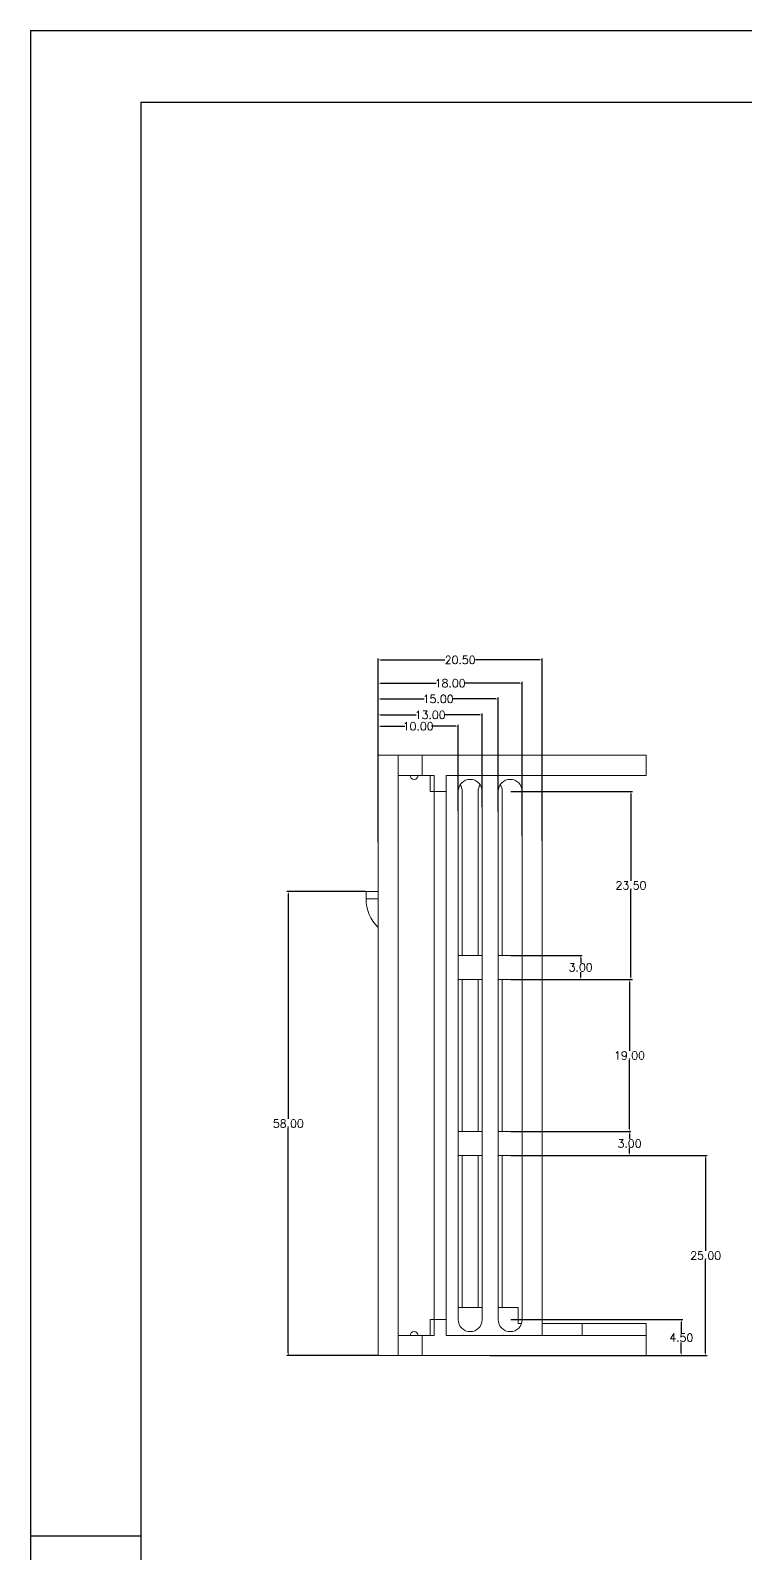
# Model space of a CAD drawing. Header units: inches. Extents: x 3261 to 5228, y 1126 to 1502.
# Drawn here: x 3260.7 to 3350, y 1311.6 to 1501.9 of the extents above; entities that cross this region are included whole.
import ezdxf

# ---------------------------------------------------------------- set-up
doc = ezdxf.new("R2010")
doc.units = ezdxf.units.IN
doc.header["$LTSCALE"] = 15
doc.styles.get("Standard").update_dxf_attribs({"font": 'txt', "bigfont": 'gbcbig.shx'})
doc.dimstyles.new('1.5', dxfattribs={"dimtxt": 1, "dimasz": 0.3, "dimexe": 0.18, "dimexo": 0.0625, "dimgap": 0.09, "dimtad": 0, "dimtih": 1, "dimtoh": 1, "dimzin": 0, "dimdsep": 46, "dimtxsty": 'Standard', "dimcen": 0, "dimadec": 0, "dimazin": 2, "dimtfac": 1, "dimtofl": 0, "dimtmove": 0, "dimatfit": 3, "dimfxl": 1, "dimtolj": 1, "dimtzin": 0, "dimarcsym": 0})

# ---------------------------------------------------------------- blocks, each defined once
blk = doc.blocks.new('*D398')
at = {"color": 0, "lineweight": -2}
for p, q in [((3304.14, 1404.38), (3304.14, 1415.15)), ((3304.44, 1414.97), (3307.46, 1414.97)), ((3313.84, 1414.97), (3310.81, 1414.97)), ((3314.14, 1404.38), (3314.14, 1415.15))]:
    blk.add_line(p, q, dxfattribs=at)
at = {"color": 0}
for points in [[(3304.44, 1415.02), (3304.44, 1414.92), (3304.14, 1414.97)], [(3313.84, 1415.02), (3313.84, 1414.92), (3314.14, 1414.97)]]:
    blk.add_solid(points, dxfattribs=at)
at = {"layer": 'Defpoints', "color": 0}
for p in [(3304.14, 1414.97), (3304.14, 1404.31), (3314.14, 1404.31)]:
    blk.add_point(p, dxfattribs=at)
at = {"color": 0, "insert": (3309.14, 1414.97), "char_height": 1, "attachment_point": 5}
blk.add_mtext('\\A1;10.00', dxfattribs=at)
blk = doc.blocks.new('*D399')
at = {"color": 0, "lineweight": -2}
for p, q in [((3304.14, 1404.9), (3304.14, 1416.56)), ((3304.44, 1416.38), (3308.88, 1416.38)), ((3316.84, 1416.38), (3312.39, 1416.38)), ((3317.14, 1404.9), (3317.14, 1416.56))]:
    blk.add_line(p, q, dxfattribs=at)
at = {"color": 0}
for points in [[(3304.44, 1416.43), (3304.44, 1416.33), (3304.14, 1416.38)], [(3316.84, 1416.43), (3316.84, 1416.33), (3317.14, 1416.38)]]:
    blk.add_solid(points, dxfattribs=at)
at = {"layer": 'Defpoints', "color": 0}
for p in [(3304.14, 1416.38), (3304.14, 1404.84), (3317.14, 1404.84)]:
    blk.add_point(p, dxfattribs=at)
at = {"color": 0, "insert": (3310.64, 1416.38), "char_height": 1, "attachment_point": 5}
blk.add_mtext('\\A1;13.00', dxfattribs=at)
blk = doc.blocks.new('*D400')
at = {"color": 0, "lineweight": -2}
for p, q in [((3304.14, 1401.53), (3304.14, 1418.55)), ((3304.44, 1418.37), (3309.88, 1418.37)), ((3318.84, 1418.37), (3313.39, 1418.37)), ((3319.14, 1404.33), (3319.14, 1418.55))]:
    blk.add_line(p, q, dxfattribs=at)
at = {"color": 0}
for points in [[(3304.44, 1418.42), (3304.44, 1418.32), (3304.14, 1418.37)], [(3318.84, 1418.42), (3318.84, 1418.32), (3319.14, 1418.37)]]:
    blk.add_solid(points, dxfattribs=at)
at = {"layer": 'Defpoints', "color": 0}
for p in [(3304.14, 1418.37), (3319.14, 1404.27), (3304.14, 1401.47)]:
    blk.add_point(p, dxfattribs=at)
at = {"color": 0, "insert": (3311.64, 1418.37), "char_height": 1, "attachment_point": 5}
blk.add_mtext('\\A1;15.00', dxfattribs=at)
blk = doc.blocks.new('*D401')
at = {"color": 0, "lineweight": -2}
for p, q in [((3304.14, 1400.48), (3304.14, 1420.52)), ((3304.44, 1420.34), (3311.38, 1420.34)), ((3321.84, 1420.34), (3314.89, 1420.34)), ((3322.14, 1401.23), (3322.14, 1420.52))]:
    blk.add_line(p, q, dxfattribs=at)
at = {"color": 0}
for points in [[(3304.44, 1420.39), (3304.44, 1420.29), (3304.14, 1420.34)], [(3321.84, 1420.39), (3321.84, 1420.29), (3322.14, 1420.34)]]:
    blk.add_solid(points, dxfattribs=at)
at = {"layer": 'Defpoints', "color": 0}
for p in [(3304.14, 1420.34), (3322.14, 1401.16), (3304.14, 1400.42)]:
    blk.add_point(p, dxfattribs=at)
at = {"color": 0, "insert": (3313.14, 1420.34), "char_height": 1, "attachment_point": 5}
blk.add_mtext('\\A1;18.00', dxfattribs=at)
blk = doc.blocks.new('*D402')
at = {"color": 0, "lineweight": -2}
for p, q in [((3304.14, 1400.65), (3304.14, 1423.43)), ((3324.64, 1400.65), (3324.64, 1423.43)), ((3304.44, 1423.25), (3312.46, 1423.25)), ((3324.34, 1423.25), (3316.31, 1423.25))]:
    blk.add_line(p, q, dxfattribs=at)
at = {"color": 0}
for points in [[(3304.44, 1423.3), (3304.44, 1423.2), (3304.14, 1423.25)], [(3324.34, 1423.3), (3324.34, 1423.2), (3324.64, 1423.25)]]:
    blk.add_solid(points, dxfattribs=at)
at = {"layer": 'Defpoints', "color": 0}
for p in [(3324.64, 1423.25), (3304.14, 1400.58), (3324.64, 1400.58)]:
    blk.add_point(p, dxfattribs=at)
at = {"color": 0, "insert": (3314.39, 1423.25), "char_height": 1, "attachment_point": 5}
blk.add_mtext('\\A1;20.50', dxfattribs=at)
blk = doc.blocks.new('*D403')
at = {"color": 0, "lineweight": -2}
for p, q in [((3320.7, 1340.83), (3342.19, 1340.83)), ((3342.01, 1340.53), (3342.01, 1339.17)), ((3342.01, 1336.63), (3342.01, 1337.99)), ((3323.7, 1336.33), (3342.19, 1336.33))]:
    blk.add_line(p, q, dxfattribs=at)
at = {"color": 0}
for points in [[(3341.96, 1340.53), (3342.06, 1340.53), (3342.01, 1340.83)], [(3341.96, 1336.63), (3342.06, 1336.63), (3342.01, 1336.33)]]:
    blk.add_solid(points, dxfattribs=at)
at = {"layer": 'Defpoints', "color": 0}
for p in [(3320.64, 1340.83), (3342.01, 1340.83), (3323.64, 1336.33)]:
    blk.add_point(p, dxfattribs=at)
at = {"color": 0, "insert": (3342.01, 1338.58), "char_height": 1, "attachment_point": 5}
blk.add_mtext('\\A1;4.50', dxfattribs=at)
blk = doc.blocks.new('*D404')
at = {"color": 0, "lineweight": -2}
for p, q in [((3320.7, 1361.33), (3345.23, 1361.33)), ((3345.05, 1361.03), (3345.05, 1349.42)), ((3345.05, 1336.63), (3345.05, 1348.24)), ((3318.15, 1336.33), (3345.23, 1336.33))]:
    blk.add_line(p, q, dxfattribs=at)
at = {"color": 0}
for points in [[(3345, 1361.03), (3345.1, 1361.03), (3345.05, 1361.33)], [(3345, 1336.63), (3345.1, 1336.63), (3345.05, 1336.33)]]:
    blk.add_solid(points, dxfattribs=at)
at = {"layer": 'Defpoints', "color": 0}
for p in [(3320.64, 1361.33), (3318.09, 1336.33), (3345.05, 1336.33)]:
    blk.add_point(p, dxfattribs=at)
at = {"color": 0, "insert": (3345.05, 1348.83), "char_height": 1, "attachment_point": 5}
blk.add_mtext('\\A1;25.00', dxfattribs=at)
blk = doc.blocks.new('*D405')
at = {"color": 0, "lineweight": -2}
for p, q in [((3321.41, 1364.33), (3335.72, 1364.33)), ((3335.54, 1364.03), (3335.54, 1363.42)), ((3321.41, 1361.33), (3335.72, 1361.33)), ((3335.54, 1361.63), (3335.54, 1362.24))]:
    blk.add_line(p, q, dxfattribs=at)
at = {"color": 0}
for points in [[(3335.49, 1364.03), (3335.59, 1364.03), (3335.54, 1364.33)], [(3335.49, 1361.63), (3335.59, 1361.63), (3335.54, 1361.33)]]:
    blk.add_solid(points, dxfattribs=at)
at = {"layer": 'Defpoints', "color": 0}
for p in [(3321.35, 1364.33), (3335.54, 1364.33), (3321.35, 1361.33)]:
    blk.add_point(p, dxfattribs=at)
at = {"color": 0, "insert": (3335.54, 1362.83), "char_height": 1, "attachment_point": 5}
blk.add_mtext('\\A1;3.00', dxfattribs=at)
blk = doc.blocks.new('*D406')
at = {"color": 0, "lineweight": -2}
for p, q in [((3322.2, 1383.33), (3335.72, 1383.33)), ((3335.54, 1383.03), (3335.54, 1374.42)), ((3335.54, 1364.63), (3335.54, 1373.24)), ((3320.7, 1364.33), (3335.72, 1364.33))]:
    blk.add_line(p, q, dxfattribs=at)
at = {"color": 0}
for points in [[(3335.49, 1383.03), (3335.59, 1383.03), (3335.54, 1383.33)], [(3335.49, 1364.63), (3335.59, 1364.63), (3335.54, 1364.33)]]:
    blk.add_solid(points, dxfattribs=at)
at = {"layer": 'Defpoints', "color": 0}
for p in [(3322.14, 1383.33), (3335.54, 1383.33), (3320.64, 1364.33)]:
    blk.add_point(p, dxfattribs=at)
at = {"color": 0, "insert": (3335.54, 1373.83), "char_height": 1, "attachment_point": 5}
blk.add_mtext('\\A1;19.00', dxfattribs=at)
blk = doc.blocks.new('*D407')
at = {"color": 0, "lineweight": -2}
for p, q in [((3320.7, 1386.33), (3329.62, 1386.33)), ((3329.44, 1386.03), (3329.44, 1385.42)), ((3329.44, 1383.63), (3329.44, 1384.24)), ((3320.7, 1383.33), (3329.62, 1383.33))]:
    blk.add_line(p, q, dxfattribs=at)
at = {"color": 0}
for points in [[(3329.39, 1386.03), (3329.49, 1386.03), (3329.44, 1386.33)], [(3329.39, 1383.63), (3329.49, 1383.63), (3329.44, 1383.33)]]:
    blk.add_solid(points, dxfattribs=at)
at = {"layer": 'Defpoints', "color": 0}
for p in [(3320.64, 1386.33), (3329.44, 1386.33), (3320.64, 1383.33)]:
    blk.add_point(p, dxfattribs=at)
at = {"color": 0, "insert": (3329.44, 1384.83), "char_height": 1, "attachment_point": 5}
blk.add_mtext('\\A1;3.00', dxfattribs=at)
blk = doc.blocks.new('*D408')
at = {"color": 0, "lineweight": -2}
for p, q in [((3320.7, 1406.83), (3335.9, 1406.83)), ((3335.72, 1406.53), (3335.72, 1395.67)), ((3335.72, 1383.63), (3335.72, 1394.49)), ((3320.7, 1383.33), (3335.9, 1383.33))]:
    blk.add_line(p, q, dxfattribs=at)
at = {"color": 0}
for points in [[(3335.67, 1406.53), (3335.77, 1406.53), (3335.72, 1406.83)], [(3335.67, 1383.63), (3335.77, 1383.63), (3335.72, 1383.33)]]:
    blk.add_solid(points, dxfattribs=at)
at = {"layer": 'Defpoints', "color": 0}
for p in [(3320.64, 1406.83), (3335.72, 1406.83), (3320.64, 1383.33)]:
    blk.add_point(p, dxfattribs=at)
at = {"color": 0, "insert": (3335.72, 1395.08), "char_height": 1, "attachment_point": 5}
blk.add_mtext('\\A1;23.50', dxfattribs=at)
blk = doc.blocks.new('*D409')
at = {"color": 0, "lineweight": -2}
for p, q in [((3302.57, 1394.33), (3292.74, 1394.33)), ((3292.92, 1394.03), (3292.92, 1365.92)), ((3292.92, 1336.63), (3292.92, 1364.74)), ((3304.07, 1336.33), (3292.74, 1336.33))]:
    blk.add_line(p, q, dxfattribs=at)
at = {"color": 0}
for points in [[(3292.87, 1394.03), (3292.97, 1394.03), (3292.92, 1394.33)], [(3292.87, 1336.63), (3292.97, 1336.63), (3292.92, 1336.33)]]:
    blk.add_solid(points, dxfattribs=at)
at = {"layer": 'Defpoints', "color": 0}
for p in [(3292.92, 1394.33), (3302.64, 1394.33), (3304.14, 1336.33)]:
    blk.add_point(p, dxfattribs=at)
at = {"color": 0, "insert": (3292.92, 1365.33), "char_height": 1, "attachment_point": 5}
blk.add_mtext('\\A1;58.00', dxfattribs=at)

msp = doc.modelspace()

# ---------------------------------------------------------------- linework, layer by layer
for p, q in [((3260.712, 1501.891), (3792.815, 1501.891)), ((3260.712, 1501.891), (3260.712, 1125.657)), ((3274.481, 1492.933), (3783.857, 1492.933)), ((3274.481, 1492.933), (3274.481, 1134.615)), ((3274.481, 1313.774), (3260.712, 1313.774))]:
    msp.add_line(p, q)
at = {"color": 7, "linetype": 'Continuous', "lineweight": 15}
for p, q in [((3304.135, 1336.33), (3304.135, 1411.33)), ((3304.135, 1411.33), (3306.635, 1411.33)), ((3306.635, 1408.83), (3306.635, 1411.33)), ((3306.635, 1411.33), (3309.635, 1411.33)), ((3309.635, 1411.33), (3309.635, 1408.83)), ((3309.635, 1411.33), (3337.635, 1411.33)), ((3337.635, 1408.83), (3337.635, 1411.33)), ((3309.635, 1408.83), (3306.635, 1408.83)), ((3306.635, 1408.83), (3306.635, 1338.83)), ((3311.135, 1408.83), (3309.635, 1408.83)), ((3310.635, 1406.83), (3310.635, 1408.83)), ((3311.135, 1406.83), (3311.135, 1408.83)), ((3337.635, 1408.83), (3312.635, 1408.83)), ((3312.635, 1408.83), (3312.635, 1406.83)), ((3324.635, 1408.83), (3324.635, 1338.83)), ((3311.135, 1406.83), (3310.635, 1406.83)), ((3311.135, 1406.83), (3312.635, 1406.83)), ((3311.135, 1340.83), (3311.135, 1406.83)), ((3312.635, 1406.83), (3312.635, 1340.83)), ((3314.135, 1406.83), (3314.135, 1340.83)), ((3314.635, 1406.83), (3314.635, 1386.33)), ((3316.635, 1386.33), (3316.635, 1406.83)), ((3317.135, 1340.83), (3317.135, 1406.83)), ((3319.135, 1406.83), (3319.135, 1340.83)), ((3319.635, 1406.83), (3319.635, 1386.33)), ((3322.135, 1340.83), (3322.135, 1406.83)), ((3302.635, 1393.401), (3302.635, 1394.33)), ((3302.635, 1394.33), (3304.135, 1394.33)), ((3302.635, 1393.401), (3304.135, 1393.401)), ((3317.135, 1386.33), (3314.135, 1386.33)), ((3322.135, 1386.33), (3319.135, 1386.33)), ((3314.135, 1383.33), (3317.135, 1383.33)), ((3314.635, 1383.33), (3314.635, 1364.33)), ((3316.635, 1364.33), (3316.635, 1383.33)), ((3319.135, 1383.33), (3322.135, 1383.33)), ((3319.635, 1383.33), (3319.635, 1364.33)), ((3317.135, 1364.33), (3314.135, 1364.33)), ((3322.135, 1364.33), (3319.135, 1364.33)), ((3314.135, 1361.33), (3317.135, 1361.33)), ((3314.635, 1361.33), (3314.635, 1342.33)), ((3316.635, 1342.33), (3316.635, 1361.33)), ((3319.135, 1361.33), (3322.135, 1361.33)), ((3319.635, 1361.33), (3319.635, 1342.33)), ((3317.135, 1342.33), (3314.135, 1342.33)), ((3321.628, 1342.33), (3319.135, 1342.33)), ((3321.628, 1340.33), (3321.628, 1342.33)), ((3321.628, 1342.33), (3321.635, 1342.33)), ((3321.635, 1340.33), (3321.635, 1342.33)), ((3310.635, 1338.83), (3310.635, 1340.83)), ((3310.635, 1340.83), (3311.135, 1340.83)), ((3311.135, 1338.83), (3311.135, 1340.83)), ((3311.135, 1340.83), (3312.635, 1340.83)), ((3312.635, 1340.83), (3312.635, 1338.83)), ((3321.628, 1340.33), (3322.049, 1340.33)), ((3324.635, 1340.33), (3329.635, 1340.33)), ((3329.635, 1338.83), (3329.635, 1340.33)), ((3329.635, 1340.33), (3337.635, 1340.33)), ((3337.635, 1338.83), (3337.635, 1340.33)), ((3306.635, 1336.33), (3306.635, 1338.83)), ((3306.635, 1338.83), (3309.635, 1338.83)), ((3309.635, 1338.83), (3309.635, 1336.33)), ((3311.135, 1338.83), (3309.635, 1338.83)), ((3337.635, 1338.83), (3312.635, 1338.83)), ((3337.635, 1336.33), (3337.635, 1338.83)), ((3306.635, 1336.33), (3304.135, 1336.33)), ((3309.635, 1336.33), (3306.635, 1336.33)), ((3309.635, 1336.33), (3337.635, 1336.33))]:
    msp.add_line(p, q, dxfattribs=at)
for centre, radius, start, end in [((3308.635, 1408.83), 0.5, 180, 0), ((3315.635, 1406.83), 1.5, 90, 180), ((3315.635, 1406.83), 1.5, 0, 90), ((3320.635, 1406.83), 1.5, 90, 180), ((3320.635, 1406.83), 1.5, 0, 90), ((3313.135, 1406.83), 1.5, 0, 33.55731), ((3318.135, 1406.83), 1.5, 146.44269, 180), ((3318.135, 1406.83), 1.5, 0, 33.55731), ((3307.635, 1393.401), 5, 180, 225.573), ((3315.635, 1340.83), 1.5, 180, 270), ((3315.635, 1340.83), 1.5, 270, 0), ((3320.635, 1340.83), 1.5, 180, 270), ((3320.635, 1340.83), 1.5, 270, 0), ((3308.635, 1338.83), 0.5, 0, 180)]:
    msp.add_arc(centre, radius, start, end, dxfattribs=at)

# ---------------------------------------------------------------- dimensions: what is measured, and where the dimension line sits
for base, p1, p2, picture, middle in [((3324.635, 1423.251), (3304.135, 1400.583), (3324.635, 1400.583), '*D402', (3314.385, 1423.251)), ((3304.135, 1420.339), (3322.135, 1401.163), (3304.135, 1400.418), '*D401', (3313.135, 1420.339)), ((3304.135, 1418.368), (3319.135, 1404.267), (3304.135, 1401.469), '*D400', (3311.635, 1418.368)), ((3304.135, 1416.385), (3317.135, 1404.841), (3304.135, 1404.841), '*D399', (3310.635, 1416.385)), ((3304.135, 1414.967), (3314.135, 1404.313), (3304.135, 1404.313), '*D398', (3309.135, 1414.967))]:
    dim = msp.add_linear_dim(base=base, p1=p1, p2=p2, dimstyle='1.5')
    dim.commit()
    dim.dimension.update_dxf_attribs({"geometry": picture, "text_midpoint": middle})
for base, p1, p2, picture, middle in [((3335.715, 1406.83), (3320.635, 1383.33), (3320.635, 1406.83), '*D408', (3335.715, 1395.08)), ((3292.923, 1394.33), (3304.135, 1336.33), (3302.635, 1394.33), '*D409', (3292.923, 1365.33)), ((3329.436, 1386.33), (3320.635, 1383.33), (3320.635, 1386.33), '*D407', (3329.436, 1384.83)), ((3335.535, 1383.33), (3320.635, 1364.33), (3322.135, 1383.33), '*D406', (3335.535, 1373.83)), ((3335.535, 1364.33), (3321.352, 1361.33), (3321.352, 1364.33), '*D405', (3335.535, 1362.83)), ((3345.052, 1336.33), (3320.635, 1361.33), (3318.089, 1336.33), '*D404', (3345.052, 1348.83)), ((3342.006, 1340.83), (3323.635, 1336.33), (3320.635, 1340.83), '*D403', (3342.006, 1338.58))]:
    dim = msp.add_linear_dim(base=base, p1=p1, p2=p2, angle=90, dimstyle='1.5')
    dim.commit()
    dim.dimension.update_dxf_attribs({"geometry": picture, "text_midpoint": middle})

doc.saveas('drawing.dxf')
